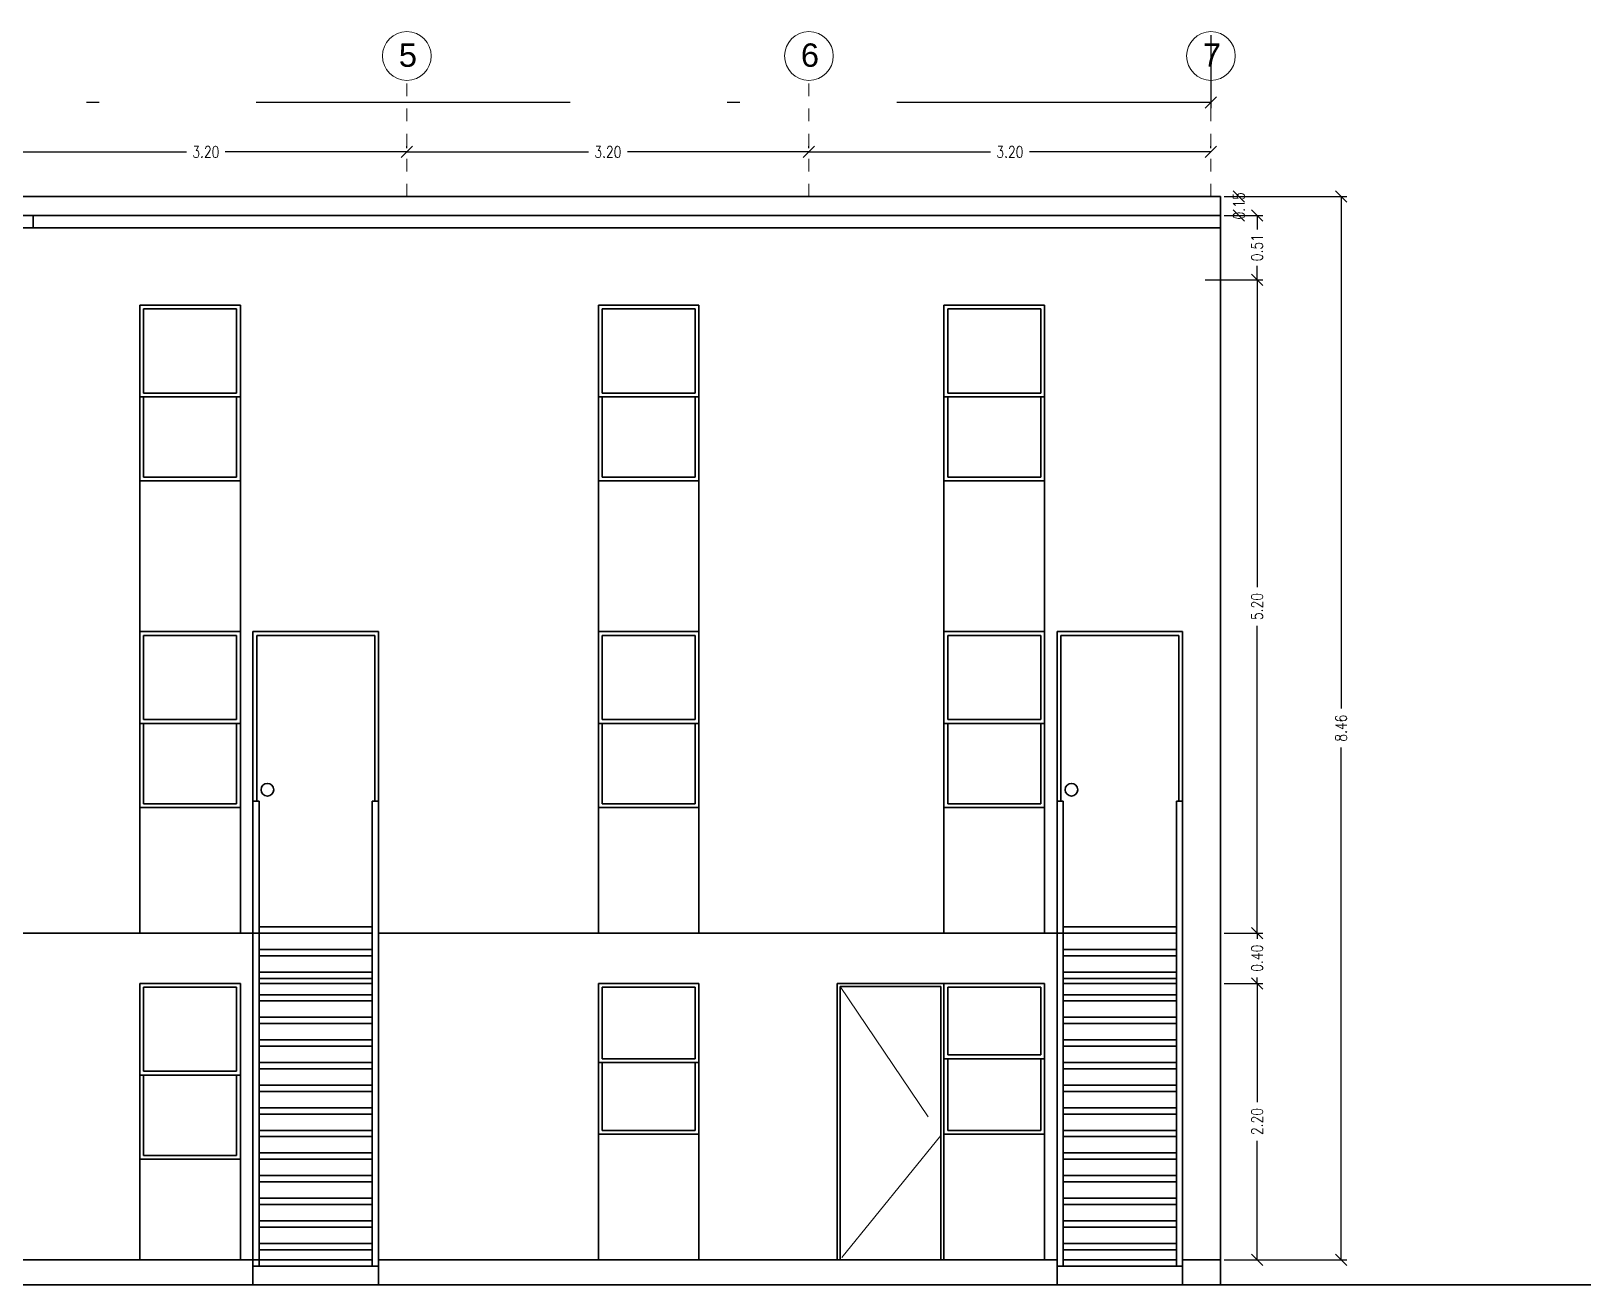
# Model space of a CAD drawing. Header units: metres. Extents: x -255 to -21, y -382 to -241.
# Drawn here: x -166.77 to -154.35, y -329.84 to -319.86 of the extents above; entities that cross this region are included whole.
import ezdxf

# ---------------------------------------------------------------- set-up
doc = ezdxf.new("R2010")
doc.units = ezdxf.units.M
doc.header["$LTSCALE"] = 5
doc.header["$MEASUREMENT"] = 0
for name, pattern in [('CENTER2', [1.125, 0.75, -0.125, 0.125, -0.125]), ('DASHDOT', [1, 0.5, -0.25, 0, -0.25]), ('HIDDEN', [0.375, 0.25, -0.125])]:
    doc.linetypes.add(name, pattern=pattern)
doc.layers.get('0').update_dxf_attribs({"color": 30})
for name, color, linetype, lineweight in [('A-ANNO-DIMS', 3, 'Continuous', 18), ('A-ANNO-SYMB', 3, 'Continuous', 18), ('A-ANNO-TEXT', 3, 'Continuous', 18), ('A-ELEV-MBE1', 7, 'Continuous', 35), ('A-ELEV-OVHD', 3, 'HIDDEN', 18), ('A-SECT-MCUT', 7, 'Continuous', 35)]:
    doc.layers.add(name, color=color, linetype=linetype, lineweight=lineweight)
doc.styles.add('E-ROMANS', font='romans.shx', dxfattribs={"width": 0.8})
doc.styles.get("Standard").update_dxf_attribs({"font": 'arial.ttf'})
doc.dimstyles.new('E-0050_TICK_18', dxfattribs={"dimscale": 0.001, "dimtxt": 90, "dimasz": 90, "dimexe": 45, "dimexo": 30, "dimgap": 45, "dimtad": 0, "dimzin": 0, "dimdsep": 46, "dimtxsty": 'E-ROMANS', "dimblk": 'OBLIQUE', "dimcen": 45, "dimclrd": 256, "dimclre": 256, "dimclrt": 256, "dimadec": 0, "dimazin": 0, "dimtfac": 1, "dimtmove": 1, "dimatfit": 3, "dimldrblk": 'OPEN90', "dimfxl": 1, "dimtfill": 1, "dimtolj": 1, "dimtzin": 0, "dimarcsym": 0})

# ---------------------------------------------------------------- blocks, each defined once
blk = doc.blocks.new('_Oblique')
at = {"color": 0, "linetype": 'ByBlock', "lineweight": -2}
blk.add_line((-0.5, -0.5), (0.5, 0.5), dxfattribs=at)
blk = doc.blocks.new('*D215')
at = {"layer": 'A-ANNO-DIMS', "lineweight": -2, "transparency": 16777216}
for p, q in [((-157.27, -321.181), (-157.107, -321.181)), ((-157.152, -321.332), (-157.152, -321.181)), ((-157.27, -321.332), (-157.107, -321.332))]:
    blk.add_line(p, q, dxfattribs=at)
at = {"layer": 'A-ANNO-DIMS', "transparency": 16777216, "insert": (-157.152, -321.256), "char_height": 0.09, "attachment_point": 5, "rotation": 90, "style": 'E-ROMANS', "bg_fill": 3, "box_fill_scale": 1.25, "bg_fill_color": 256, "bg_fill_true_color": 13158600, "bg_fill_transparency": 0}
blk.add_mtext('\\A1;0.15', dxfattribs=at)
at = {"layer": 'A-ANNO-DIMS', "lineweight": -2, "transparency": 16777216, "xscale": 0.09, "yscale": 0.09, "zscale": 0.09}
for p, rotation in [((-157.152, -321.181), 90), ((-157.152, -321.332), 270)]:
    blk.add_blockref('_Oblique', p, dxfattribs=dict(at, rotation=rotation))
blk = doc.blocks.new('_Open90')
at = {"color": 0, "linetype": 'ByBlock', "lineweight": -2}
for p, q in [((0, 0), (-1, 0)), ((-0.5, 0.5), (0, 0)), ((0, 0), (-0.5, -0.5))]:
    blk.add_line(p, q, dxfattribs=at)
blk = doc.blocks.new('*D216')
at = {"layer": 'A-ANNO-DIMS', "lineweight": -2, "transparency": 16777216}
for p, q in [((-157.27, -321.332), (-156.963, -321.332)), ((-157.008, -321.332), (-157.008, -321.444)), ((-157.008, -321.845), (-157.008, -321.733)), ((-157.27, -321.845), (-156.963, -321.845))]:
    blk.add_line(p, q, dxfattribs=at)
at = {"layer": 'A-ANNO-DIMS', "lineweight": -2, "transparency": 16777216, "xscale": 0.09, "yscale": 0.09, "zscale": 0.09}
for p, rotation in [((-157.008, -321.332), 90), ((-157.008, -321.845), 270)]:
    blk.add_blockref('_Oblique', p, dxfattribs=dict(at, rotation=rotation))
at = {"layer": 'A-ANNO-DIMS', "transparency": 16777216, "insert": (-157.008, -321.588), "char_height": 0.09, "attachment_point": 5, "rotation": 90, "style": 'E-ROMANS', "bg_fill": 3, "box_fill_scale": 1.25, "bg_fill_color": 256, "bg_fill_true_color": 13158600, "bg_fill_transparency": 0}
blk.add_mtext('\\A1;0.51', dxfattribs=at)
blk = doc.blocks.new('*D179')
at = {"layer": 'A-ANNO-DIMS', "lineweight": -2, "transparency": 16777216}
for p, q in [((-157.42, -321.845), (-156.963, -321.845)), ((-157.008, -321.845), (-157.008, -324.29)), ((-157.008, -327.045), (-157.008, -324.599)), ((-157.27, -327.045), (-156.963, -327.045))]:
    blk.add_line(p, q, dxfattribs=at)
at = {"layer": 'A-ANNO-DIMS', "lineweight": -2, "transparency": 16777216, "xscale": 0.09, "yscale": 0.09, "zscale": 0.09}
for p, rotation in [((-157.008, -321.845), 90), ((-157.008, -327.045), 270)]:
    blk.add_blockref('_Oblique', p, dxfattribs=dict(at, rotation=rotation))
at = {"layer": 'A-ANNO-DIMS', "transparency": 16777216, "insert": (-157.008, -324.445), "char_height": 0.09, "attachment_point": 5, "rotation": 90, "style": 'E-ROMANS', "bg_fill": 3, "box_fill_scale": 1.25, "bg_fill_color": 256, "bg_fill_true_color": 13158600, "bg_fill_transparency": 0}
blk.add_mtext('\\A1;5.20', dxfattribs=at)
blk = doc.blocks.new('*D180')
at = {"layer": 'A-ANNO-DIMS', "lineweight": -2, "transparency": 16777216}
for p, q in [((-157.27, -327.045), (-156.963, -327.045)), ((-157.008, -327.045), (-157.008, -327.09)), ((-157.27, -327.445), (-156.963, -327.445)), ((-157.008, -327.445), (-157.008, -327.399))]:
    blk.add_line(p, q, dxfattribs=at)
at = {"layer": 'A-ANNO-DIMS', "transparency": 16777216, "insert": (-157.008, -327.245), "char_height": 0.09, "attachment_point": 5, "rotation": 90, "style": 'E-ROMANS', "bg_fill": 3, "box_fill_scale": 1.25, "bg_fill_color": 256, "bg_fill_true_color": 13158600, "bg_fill_transparency": 0}
blk.add_mtext('\\A1;0.40', dxfattribs=at)
at = {"layer": 'A-ANNO-DIMS', "lineweight": -2, "transparency": 16777216, "xscale": 0.09, "yscale": 0.09, "zscale": 0.09}
for p, rotation in [((-157.008, -327.045), 90), ((-157.008, -327.445), 270)]:
    blk.add_blockref('_Oblique', p, dxfattribs=dict(at, rotation=rotation))
blk = doc.blocks.new('*D217')
at = {"layer": 'A-ANNO-DIMS', "lineweight": -2, "transparency": 16777216}
for p, q in [((-157.27, -327.445), (-156.963, -327.445)), ((-157.008, -327.445), (-157.008, -328.39)), ((-157.008, -329.645), (-157.008, -328.699)), ((-157.27, -329.645), (-156.963, -329.645))]:
    blk.add_line(p, q, dxfattribs=at)
at = {"layer": 'A-ANNO-DIMS', "lineweight": -2, "transparency": 16777216, "xscale": 0.09, "yscale": 0.09, "zscale": 0.09}
for p, rotation in [((-157.008, -327.445), 90), ((-157.008, -329.645), 270)]:
    blk.add_blockref('_Oblique', p, dxfattribs=dict(at, rotation=rotation))
at = {"layer": 'A-ANNO-DIMS', "transparency": 16777216, "insert": (-157.008, -328.545), "char_height": 0.09, "attachment_point": 5, "rotation": 90, "style": 'E-ROMANS', "bg_fill": 3, "box_fill_scale": 1.25, "bg_fill_color": 256, "bg_fill_true_color": 13158600, "bg_fill_transparency": 0}
blk.add_mtext('\\A1;2.20', dxfattribs=at)
blk = doc.blocks.new('*D181')
at = {"layer": 'A-ANNO-DIMS', "lineweight": -2, "transparency": 16777216}
for p, q in [((-157.27, -321.181), (-156.294, -321.181)), ((-156.339, -321.181), (-156.339, -325.258)), ((-156.339, -329.645), (-156.339, -325.567)), ((-157.27, -329.645), (-156.294, -329.645))]:
    blk.add_line(p, q, dxfattribs=at)
at = {"layer": 'A-ANNO-DIMS', "lineweight": -2, "transparency": 16777216, "xscale": 0.09, "yscale": 0.09, "zscale": 0.09}
for p, rotation in [((-156.339, -321.181), 90), ((-156.339, -329.645), 270)]:
    blk.add_blockref('_Oblique', p, dxfattribs=dict(at, rotation=rotation))
at = {"layer": 'A-ANNO-DIMS', "transparency": 16777216, "insert": (-156.339, -325.413), "char_height": 0.09, "attachment_point": 5, "rotation": 90, "style": 'E-ROMANS', "bg_fill": 3, "box_fill_scale": 1.25, "bg_fill_color": 256, "bg_fill_true_color": 13158600, "bg_fill_transparency": 0}
blk.add_mtext('\\A1;8.46', dxfattribs=at)
blk = doc.blocks.new('*D62')
at = {"layer": 'A-ANNO-DIMS', "linetype": 'DASHDOT', "lineweight": -2, "transparency": 16777216}
for p, q in [((-176.575, -319.895), (-176.575, -320.478)), ((-157.375, -319.895), (-157.375, -320.478)), ((-176.575, -320.433), (-167.158, -320.433)), ((-157.375, -320.433), (-166.791, -320.433))]:
    blk.add_line(p, q, dxfattribs=at)
at = {"layer": 'A-ANNO-DIMS', "linetype": 'DASHDOT', "lineweight": -2, "transparency": 16777216, "xscale": 0.09, "yscale": 0.09, "zscale": 0.09, "rotation": 180}
blk.add_blockref('_Oblique', (-176.575, -320.433), dxfattribs=at)
at = {"layer": 'A-ANNO-DIMS', "linetype": 'DASHDOT', "lineweight": -2, "transparency": 16777216, "xscale": 0.09, "yscale": 0.09, "zscale": 0.09}
blk.add_blockref('_Oblique', (-157.375, -320.433), dxfattribs=at)
at = {"layer": 'A-ANNO-DIMS', "linetype": 'DASHDOT', "transparency": 16777216, "insert": (-166.975, -320.433), "char_height": 0.09, "attachment_point": 5, "style": 'E-ROMANS', "bg_fill": 3, "box_fill_scale": 1.25, "bg_fill_color": 256, "bg_fill_true_color": 13158600, "bg_fill_transparency": 0}
blk.add_mtext('\\A1;19.20', dxfattribs=at)
blk = doc.blocks.new('*D63')
at = {"layer": 'A-ANNO-DIMS', "linetype": 'DASHDOT', "lineweight": -2, "transparency": 16777216}
for p, q in [((-160.575, -320.796), (-160.575, -320.781)), ((-160.575, -320.826), (-159.129, -320.826)), ((-157.375, -320.826), (-158.82, -320.826)), ((-157.375, -320.796), (-157.375, -320.781))]:
    blk.add_line(p, q, dxfattribs=at)
at = {"layer": 'A-ANNO-DIMS', "linetype": 'DASHDOT', "lineweight": -2, "transparency": 16777216, "xscale": 0.09, "yscale": 0.09, "zscale": 0.09, "rotation": 180}
blk.add_blockref('_Oblique', (-160.575, -320.826), dxfattribs=at)
at = {"layer": 'A-ANNO-DIMS', "linetype": 'DASHDOT', "lineweight": -2, "transparency": 16777216, "xscale": 0.09, "yscale": 0.09, "zscale": 0.09}
blk.add_blockref('_Oblique', (-157.375, -320.826), dxfattribs=at)
at = {"layer": 'A-ANNO-DIMS', "linetype": 'DASHDOT', "transparency": 16777216, "insert": (-158.975, -320.826), "char_height": 0.09, "attachment_point": 5, "style": 'E-ROMANS', "bg_fill": 3, "box_fill_scale": 1.25, "bg_fill_color": 256, "bg_fill_true_color": 13158600, "bg_fill_transparency": 0}
blk.add_mtext('\\A1;3.20', dxfattribs=at)
blk = doc.blocks.new('*D64')
at = {"layer": 'A-ANNO-DIMS', "linetype": 'DASHDOT', "lineweight": -2, "transparency": 16777216}
for p, q in [((-163.775, -320.796), (-163.775, -320.781)), ((-163.775, -320.826), (-162.329, -320.826)), ((-160.575, -320.826), (-162.02, -320.826)), ((-160.575, -320.796), (-160.575, -320.781))]:
    blk.add_line(p, q, dxfattribs=at)
at = {"layer": 'A-ANNO-DIMS', "linetype": 'DASHDOT', "lineweight": -2, "transparency": 16777216, "xscale": 0.09, "yscale": 0.09, "zscale": 0.09, "rotation": 180}
blk.add_blockref('_Oblique', (-163.775, -320.826), dxfattribs=at)
at = {"layer": 'A-ANNO-DIMS', "linetype": 'DASHDOT', "lineweight": -2, "transparency": 16777216, "xscale": 0.09, "yscale": 0.09, "zscale": 0.09}
blk.add_blockref('_Oblique', (-160.575, -320.826), dxfattribs=at)
at = {"layer": 'A-ANNO-DIMS', "linetype": 'DASHDOT', "transparency": 16777216, "insert": (-162.175, -320.826), "char_height": 0.09, "attachment_point": 5, "style": 'E-ROMANS', "bg_fill": 3, "box_fill_scale": 1.25, "bg_fill_color": 256, "bg_fill_true_color": 13158600, "bg_fill_transparency": 0}
blk.add_mtext('\\A1;3.20', dxfattribs=at)
blk = doc.blocks.new('*D65')
at = {"layer": 'A-ANNO-DIMS', "linetype": 'DASHDOT', "lineweight": -2, "transparency": 16777216}
for p, q in [((-166.975, -320.796), (-166.975, -320.781)), ((-166.975, -320.826), (-165.529, -320.826)), ((-163.775, -320.826), (-165.22, -320.826)), ((-163.775, -320.796), (-163.775, -320.781))]:
    blk.add_line(p, q, dxfattribs=at)
at = {"layer": 'A-ANNO-DIMS', "linetype": 'DASHDOT', "lineweight": -2, "transparency": 16777216, "xscale": 0.09, "yscale": 0.09, "zscale": 0.09, "rotation": 180}
blk.add_blockref('_Oblique', (-166.975, -320.826), dxfattribs=at)
at = {"layer": 'A-ANNO-DIMS', "linetype": 'DASHDOT', "lineweight": -2, "transparency": 16777216, "xscale": 0.09, "yscale": 0.09, "zscale": 0.09}
blk.add_blockref('_Oblique', (-163.775, -320.826), dxfattribs=at)
at = {"layer": 'A-ANNO-DIMS', "linetype": 'DASHDOT', "transparency": 16777216, "insert": (-165.375, -320.826), "char_height": 0.09, "attachment_point": 5, "style": 'E-ROMANS', "bg_fill": 3, "box_fill_scale": 1.25, "bg_fill_color": 256, "bg_fill_true_color": 13158600, "bg_fill_transparency": 0}
blk.add_mtext('\\A1;3.20', dxfattribs=at)

msp = doc.modelspace()

# ---------------------------------------------------------------- linework, layer by layer
at = {"layer": 'A-ANNO-DIMS'}
for centre in [(-163.775, -320.062), (-160.575, -320.062), (-157.375, -320.062)]:
    msp.add_circle(centre, 0.194, dxfattribs=at)
at = {"layer": 'A-ELEV-MBE1'}
for p, q in [((-166.75, -321.332), (-166.75, -321.429)), ((-157.3, -321.429), (-176.65, -321.429)), ((-165.9, -322.045), (-165.1, -322.045)), ((-165.9, -322.045), (-165.9, -323.445)), ((-165.87, -322.075), (-165.87, -322.745)), ((-165.87, -322.075), (-165.13, -322.075)), ((-165.13, -322.075), (-165.13, -322.745)), ((-165.1, -322.045), (-165.1, -323.445)), ((-162.25, -322.045), (-161.45, -322.045)), ((-162.25, -322.045), (-162.25, -324.445)), ((-162.22, -322.075), (-162.22, -322.745)), ((-162.22, -322.075), (-161.48, -322.075)), ((-161.48, -322.075), (-161.48, -322.745)), ((-161.45, -322.045), (-161.45, -327.045)), ((-159.5, -322.045), (-159.5, -323.445)), ((-159.5, -322.045), (-158.7, -322.045)), ((-159.47, -322.075), (-158.73, -322.075)), ((-159.47, -322.075), (-159.47, -322.745)), ((-158.73, -322.075), (-158.73, -322.745)), ((-158.7, -322.045), (-158.7, -323.445)), ((-165.87, -322.775), (-165.87, -323.415)), ((-165.13, -322.775), (-165.13, -323.415)), ((-162.22, -322.775), (-162.22, -323.415)), ((-161.48, -322.775), (-161.48, -323.415)), ((-159.47, -322.775), (-159.47, -323.415)), ((-158.73, -322.775), (-158.73, -323.415)), ((-165.9, -323.445), (-165.9, -324.645)), ((-165.9, -323.445), (-165.1, -323.445)), ((-165.87, -323.415), (-165.13, -323.415)), ((-165.1, -323.445), (-165.1, -324.645)), ((-162.25, -323.445), (-162.25, -327.045)), ((-162.25, -323.445), (-161.45, -323.445)), ((-162.22, -323.415), (-161.48, -323.415)), ((-159.5, -323.445), (-159.5, -324.645)), ((-159.5, -323.445), (-158.7, -323.445)), ((-159.47, -323.415), (-158.73, -323.415)), ((-158.7, -323.445), (-158.7, -324.645)), ((-165.9, -324.645), (-165.9, -326.045)), ((-165.9, -324.645), (-165.1, -324.645)), ((-165.87, -324.675), (-165.13, -324.675)), ((-165.87, -324.675), (-165.87, -325.345)), ((-165.13, -324.675), (-165.13, -325.345)), ((-165.1, -324.645), (-165.1, -326.045)), ((-165, -324.645), (-164, -324.645)), ((-165, -325.995), (-165, -324.645)), ((-164.97, -325.995), (-164.97, -324.675)), ((-164.97, -324.675), (-164.03, -324.675)), ((-164.03, -325.995), (-164.03, -324.675)), ((-164, -325.995), (-164, -324.645)), ((-162.25, -324.645), (-162.25, -326.045)), ((-161.45, -324.645), (-162.25, -324.645)), ((-162.22, -324.675), (-162.22, -325.345)), ((-162.22, -324.675), (-161.48, -324.675)), ((-161.48, -324.675), (-161.48, -325.345)), ((-161.45, -324.645), (-161.45, -326.045)), ((-159.5, -324.645), (-159.5, -326.045)), ((-159.5, -324.645), (-158.7, -324.645)), ((-159.47, -324.675), (-158.73, -324.675)), ((-159.47, -324.675), (-159.47, -325.345)), ((-158.73, -324.675), (-158.73, -325.345)), ((-158.7, -324.645), (-158.7, -326.045)), ((-158.6, -324.645), (-157.6, -324.645)), ((-158.6, -325.995), (-158.6, -324.645)), ((-158.57, -325.995), (-158.57, -324.675)), ((-158.57, -324.675), (-157.63, -324.675)), ((-157.63, -325.995), (-157.63, -324.675)), ((-157.6, -325.995), (-157.6, -324.645)), ((-165.87, -325.375), (-165.87, -326.015)), ((-165.13, -325.375), (-165.13, -326.015)), ((-162.22, -325.375), (-162.22, -326.015)), ((-161.48, -325.375), (-161.48, -326.015)), ((-159.47, -325.375), (-159.47, -326.015)), ((-158.73, -325.375), (-158.73, -326.015)), ((-165.9, -326.015), (-165.9, -327.045)), ((-165.9, -326.045), (-165.1, -326.045)), ((-165.87, -326.015), (-165.13, -326.015)), ((-165.1, -326.015), (-165.1, -327.045)), ((-165, -325.995), (-164.95, -325.995)), ((-164.95, -326.083), (-164.95, -326.076)), ((-164.05, -325.995), (-164, -325.995)), ((-162.25, -326.045), (-161.45, -326.045)), ((-162.22, -326.015), (-161.48, -326.015)), ((-159.5, -326.015), (-159.5, -327.045)), ((-159.5, -326.045), (-158.7, -326.045)), ((-159.47, -326.015), (-158.73, -326.015)), ((-158.7, -326.015), (-158.7, -327.045)), ((-158.6, -325.995), (-158.55, -325.995)), ((-158.55, -326.083), (-158.55, -326.076)), ((-157.65, -325.995), (-157.6, -325.995)), ((-170.4, -327.045), (-164.85, -327.045)), ((-164.95, -326.995), (-164.05, -326.995)), ((-164.95, -327.045), (-164.05, -327.045)), ((-164.95, -327.045), (-164.05, -327.045)), ((-164, -327.045), (-158.45, -327.045)), ((-158.55, -326.995), (-157.65, -326.995)), ((-158.55, -327.045), (-157.65, -327.045)), ((-158.55, -327.045), (-157.65, -327.045)), ((-164.95, -327.175), (-164.05, -327.175)), ((-164.95, -327.225), (-164.05, -327.225)), ((-158.55, -327.175), (-157.65, -327.175)), ((-158.55, -327.225), (-157.65, -327.225)), ((-164.95, -327.355), (-164.05, -327.355)), ((-158.55, -327.355), (-157.65, -327.355)), ((-165.9, -327.445), (-165.9, -328.845)), ((-165.9, -327.445), (-165.1, -327.445)), ((-165.87, -327.475), (-165.13, -327.475)), ((-165.87, -327.475), (-165.87, -328.145)), ((-165.13, -327.475), (-165.13, -328.145)), ((-165.1, -327.445), (-165.1, -328.845)), ((-164.95, -327.405), (-164.05, -327.405)), ((-164.95, -327.445), (-164.05, -327.445)), ((-164.15, -327.445), (-164.85, -327.445)), ((-164, -327.445), (-164, -329.645)), ((-162.25, -327.445), (-161.45, -327.445)), ((-162.25, -327.445), (-162.25, -329.645)), ((-162.22, -327.475), (-162.22, -328.045)), ((-162.22, -327.475), (-161.48, -327.475)), ((-161.48, -327.475), (-161.48, -328.045)), ((-161.45, -327.445), (-161.45, -328.645)), ((-160.35, -327.445), (-158.7, -327.445)), ((-160.35, -327.445), (-160.35, -329.645)), ((-159.5, -327.445), (-159.5, -329.645)), ((-158.7, -327.445), (-159.495, -327.445)), ((-159.47, -327.475), (-159.47, -328.015)), ((-158.73, -327.475), (-159.47, -327.475)), ((-158.73, -327.475), (-158.73, -328.015)), ((-158.7, -329.645), (-158.7, -327.445)), ((-158.55, -327.405), (-157.65, -327.405)), ((-158.55, -327.445), (-157.65, -327.445)), ((-157.75, -327.445), (-158.45, -327.445)), ((-157.6, -327.445), (-157.6, -329.645)), ((-164.95, -327.535), (-164.05, -327.535)), ((-164.95, -327.585), (-164.05, -327.585)), ((-158.55, -327.535), (-157.65, -327.535)), ((-158.55, -327.585), (-157.65, -327.585)), ((-165.9, -327.645), (-165.9, -329.645)), ((-164.95, -327.715), (-164.05, -327.715)), ((-158.55, -327.715), (-157.65, -327.715)), ((-164.95, -327.765), (-164.05, -327.765)), ((-158.55, -327.765), (-157.65, -327.765)), ((-164.95, -327.895), (-164.05, -327.895)), ((-164.95, -327.945), (-164.05, -327.945)), ((-158.55, -327.895), (-157.65, -327.895)), ((-158.55, -327.945), (-157.65, -327.945)), ((-164.95, -328.075), (-164.05, -328.075)), ((-162.22, -328.075), (-162.22, -328.615)), ((-161.48, -328.075), (-161.48, -328.615)), ((-159.47, -328.045), (-159.47, -328.615)), ((-158.73, -328.045), (-158.73, -328.615)), ((-158.55, -328.075), (-157.65, -328.075)), ((-165.87, -328.175), (-165.87, -328.815)), ((-165.13, -328.175), (-165.13, -328.815)), ((-164.95, -328.125), (-164.05, -328.125)), ((-158.55, -328.125), (-157.65, -328.125)), ((-164.95, -328.255), (-164.05, -328.255)), ((-164.95, -328.305), (-164.05, -328.305)), ((-158.55, -328.255), (-157.65, -328.255)), ((-158.55, -328.305), (-157.65, -328.305)), ((-164.95, -328.435), (-164.05, -328.435)), ((-158.55, -328.435), (-157.65, -328.435)), ((-164.95, -328.485), (-164.05, -328.485)), ((-158.55, -328.485), (-157.65, -328.485)), ((-164.95, -328.615), (-164.05, -328.615)), ((-164.95, -328.665), (-164.05, -328.665)), ((-162.25, -328.645), (-161.45, -328.645)), ((-162.22, -328.615), (-161.48, -328.615)), ((-161.45, -328.645), (-161.45, -329.645)), ((-158.7, -328.645), (-159.5, -328.645)), ((-158.73, -328.615), (-159.47, -328.615)), ((-158.55, -328.615), (-157.65, -328.615)), ((-158.55, -328.665), (-157.65, -328.665)), ((-165.9, -328.845), (-165.1, -328.845)), ((-165.87, -328.815), (-165.13, -328.815)), ((-165.1, -328.845), (-165.1, -329.645)), ((-164.95, -328.795), (-164.05, -328.795)), ((-164.95, -328.845), (-164.05, -328.845)), ((-158.55, -328.795), (-157.65, -328.795)), ((-158.55, -328.845), (-157.65, -328.845)), ((-164.95, -328.975), (-164.05, -328.975)), ((-164.95, -329.025), (-164.05, -329.025)), ((-158.55, -328.975), (-157.65, -328.975)), ((-158.55, -329.025), (-157.65, -329.025)), ((-164.95, -329.155), (-164.05, -329.155)), ((-164.95, -329.205), (-164.05, -329.205)), ((-158.55, -329.155), (-157.65, -329.155)), ((-158.55, -329.205), (-157.65, -329.205)), ((-164.95, -329.335), (-164.05, -329.335)), ((-158.55, -329.335), (-157.65, -329.335)), ((-164.95, -329.385), (-164.05, -329.385)), ((-158.55, -329.385), (-157.65, -329.385)), ((-164.95, -329.515), (-164.05, -329.515)), ((-164.95, -329.565), (-164.05, -329.565)), ((-158.55, -329.515), (-157.65, -329.515)), ((-158.55, -329.565), (-157.65, -329.565)), ((-170.4, -329.645), (-164.85, -329.645)), ((-165, -329.695), (-164, -329.695)), ((-164.05, -329.645), (-164.95, -329.645)), ((-164, -329.645), (-158.6, -329.645)), ((-158.6, -329.695), (-157.6, -329.695)), ((-158.55, -329.645), (-158.45, -329.645)), ((-157.65, -329.645), (-158.55, -329.645))]:
    msp.add_line(p, q, dxfattribs=at)
for points in [[(-165.13, -322.745), (-165.87, -322.745)], [(-161.48, -322.745), (-162.22, -322.745)], [(-158.73, -322.745), (-159.47, -322.745)], [(-165.1, -322.775), (-165.9, -322.775)], [(-161.45, -322.775), (-162.25, -322.775)], [(-158.7, -322.775), (-159.5, -322.775)], [(-165.13, -325.345), (-165.87, -325.345)], [(-161.48, -325.345), (-162.22, -325.345)], [(-158.73, -325.345), (-159.47, -325.345)], [(-165.1, -325.375), (-165.9, -325.375)], [(-161.45, -325.375), (-162.25, -325.375)], [(-158.7, -325.375), (-159.5, -325.375)], [(-165, -329.845), (-165, -325.995)], [(-164.95, -329.695), (-164.95, -325.995)], [(-164.05, -329.695), (-164.05, -325.995)], [(-164, -329.845), (-164, -325.995)], [(-158.6, -329.845), (-158.6, -325.995)], [(-158.55, -329.695), (-158.55, -325.995)], [(-157.65, -329.695), (-157.65, -325.995)], [(-157.6, -329.845), (-157.6, -325.995)], [(-160.325, -329.645), (-160.325, -327.47), (-159.525, -327.47), (-159.525, -329.645)], [(-161.45, -328.075), (-162.25, -328.075)], [(-161.48, -328.045), (-162.22, -328.045)], [(-158.7, -328.045), (-159.5, -328.045)], [(-158.73, -328.015), (-159.47, -328.015)], [(-165.1, -328.175), (-165.9, -328.175)], [(-165.13, -328.145), (-165.87, -328.145)]]:
    msp.add_lwpolyline(points, dxfattribs=at)
for centre in [(-164.885, -325.903), (-158.485, -325.903)]:
    msp.add_circle(centre, 0.0503, dxfattribs=at)
at = {"layer": 'A-ELEV-OVHD'}
for p, q in [((-164.942, -328.125), (-164.95, -328.13)), ((-158.542, -328.125), (-158.55, -328.13))]:
    msp.add_line(p, q, dxfattribs=at)
msp.add_lwpolyline([(-160.325, -327.47), (-159.525, -328.657), (-160.325, -329.645)], dxfattribs=at)
at = {"layer": 'A-SECT-MCUT'}
msp.add_line((-179.212, -329.845), (-154.351, -329.845), dxfattribs=at)

# ---------------------------------------------------------------- texts
at = {"layer": 'A-ANNO-TEXT', "color": 9, "char_height": 0.18608, "width": 2.72022, "attachment_point": 1}
for s, insert in [('{\\fArial|b0|i0|c0|p34;5}', (-163.839, -319.962)), ('{\\fArial|b0|i0|c0|p34;6}', (-160.639, -319.962)), ('{\\fArial|b0|i0|c0|p34;7}', (-157.439, -319.962))]:
    msp.add_mtext(s, dxfattribs=dict(at, insert=insert))

# ---------------------------------------------------------------- dimensions: what is measured, and where the dimension line sits
at = {"layer": 'A-ANNO-DIMS', "linetype": 'DASHDOT'}
dim = msp.add_linear_dim(base=(-157.375, -320.826), p1=(-160.575, -320.826), p2=(-157.375, -320.826), dimstyle='E-0050_TICK_18', dxfattribs=at)
dim.commit()
dim.dimension.update_dxf_attribs({"geometry": '*D63', "text_midpoint": (-158.975, -320.826)})

# ---------------------------------------------------------------- next in the draw order: dimensions: what is measured, and where the dimension line sits
for base, p1, p2, picture, middle in [((-157.375, -320.433), (-176.575, -319.865), (-157.375, -319.865), '*D62', (-166.975, -320.433)), ((-160.575, -320.826), (-163.775, -320.826), (-160.575, -320.826), '*D64', (-162.175, -320.826))]:
    dim = msp.add_linear_dim(base=base, p1=p1, p2=p2, dimstyle='E-0050_TICK_18', dxfattribs=at)
    dim.commit()
    dim.dimension.update_dxf_attribs({"geometry": picture, "text_midpoint": middle})
at = {"layer": 'A-ANNO-DIMS'}
dim = msp.add_linear_dim(base=(-157.152, -321.181), p1=(-157.3, -321.332), p2=(-157.3, -321.181), angle=90, dimstyle='E-0050_TICK_18', dxfattribs=at)
dim.commit()
dim.dimension.update_dxf_attribs({"geometry": '*D215', "text_midpoint": (-157.152, -321.256), "dimtype": 160})

# ---------------------------------------------------------------- next in the draw order: linework, layer by layer
at = {"layer": 'A-ANNO-SYMB', "linetype": 'CENTER2', "ltscale": 0.001}
for p, q in [((-160.575, -321.181), (-160.575, -320.256)), ((-157.375, -321.181), (-157.375, -320.256))]:
    msp.add_line(p, q, dxfattribs=at)

# ---------------------------------------------------------------- next in the draw order: dimensions: what is measured, and where the dimension line sits
at = {"layer": 'A-ANNO-DIMS', "linetype": 'DASHDOT'}
dim = msp.add_linear_dim(base=(-163.775, -320.826), p1=(-166.975, -320.826), p2=(-163.775, -320.826), dimstyle='E-0050_TICK_18', dxfattribs=at)
dim.commit()
dim.dimension.update_dxf_attribs({"geometry": '*D65', "text_midpoint": (-165.375, -320.826)})
at = {"layer": 'A-ANNO-DIMS'}
dim = msp.add_linear_dim(base=(-157.008, -321.332), p1=(-157.3, -321.845), p2=(-157.3, -321.332), angle=90, dimstyle='E-0050_TICK_18', dxfattribs=at)
dim.commit()
dim.dimension.update_dxf_attribs({"geometry": '*D216', "text_midpoint": (-157.008, -321.588)})

# ---------------------------------------------------------------- next in the draw order: linework, layer by layer
at = {"layer": 'A-ANNO-SYMB', "linetype": 'CENTER2', "ltscale": 0.001}
msp.add_line((-163.775, -321.181), (-163.775, -320.256), dxfattribs=at)

# ---------------------------------------------------------------- next in the draw order: dimensions: what is measured, and where the dimension line sits
at = {"layer": 'A-ANNO-DIMS'}
dim = msp.add_linear_dim(base=(-157.008, -321.845), p1=(-157.3, -327.045), p2=(-157.45, -321.845), angle=90, dimstyle='E-0050_TICK_18', dxfattribs=at)
dim.commit()
dim.dimension.update_dxf_attribs({"geometry": '*D179', "text_midpoint": (-157.008, -324.445)})

# ---------------------------------------------------------------- next in the draw order: dimensions: what is measured, and where the dimension line sits
dim = msp.add_linear_dim(base=(-157.008, -327.045), p1=(-157.3, -327.445), p2=(-157.3, -327.045), angle=90, dimstyle='E-0050_TICK_18', dxfattribs=at)
dim.commit()
dim.dimension.update_dxf_attribs({"geometry": '*D180', "text_midpoint": (-157.008, -327.245), "dimtype": 160})

# ---------------------------------------------------------------- next in the draw order: dimensions: what is measured, and where the dimension line sits
dim = msp.add_linear_dim(base=(-157.008, -327.445), p1=(-157.3, -329.645), p2=(-157.3, -327.445), angle=90, dimstyle='E-0050_TICK_18', dxfattribs=at)
dim.commit()
dim.dimension.update_dxf_attribs({"geometry": '*D217', "text_midpoint": (-157.008, -328.545)})

# ---------------------------------------------------------------- next in the draw order: linework, layer by layer
at = {"layer": 'A-ELEV-MBE1'}
for p, q in [((-157.3, -321.332), (-157.3, -329.845)), ((-157.6, -329.645), (-157.3, -329.645))]:
    msp.add_line(p, q, dxfattribs=at)

# ---------------------------------------------------------------- next in the draw order: dimensions: what is measured, and where the dimension line sits
at = {"layer": 'A-ANNO-DIMS'}
dim = msp.add_linear_dim(base=(-156.339, -321.181), p1=(-157.3, -329.645), p2=(-157.3, -321.181), angle=90, dimstyle='E-0050_TICK_18', dxfattribs=at)
dim.commit()
dim.dimension.update_dxf_attribs({"geometry": '*D181', "text_midpoint": (-156.339, -325.413)})

# ---------------------------------------------------------------- next in the draw order: linework, layer by layer
at = {"layer": 'A-ELEV-MBE1'}
for p, q in [((-176.65, -321.181), (-157.3, -321.181)), ((-157.3, -321.332), (-157.3, -321.181)), ((-176.65, -321.332), (-157.3, -321.332))]:
    msp.add_line(p, q, dxfattribs=at)

doc.saveas('drawing.dxf')
